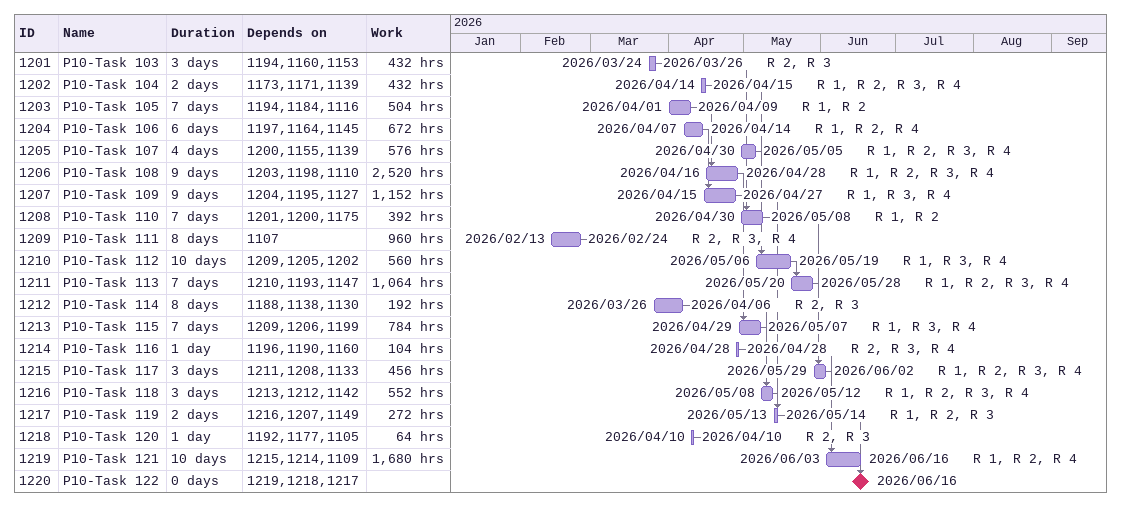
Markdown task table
| ID | Task | Duration | Start | Finish | Predecessors | Resources | Work (h) |
|---|---|---|---|---|---|---|---|
| 1201 | P10-Task 103 | 3d | 2026-03-24 | 2026-03-26 | 1194, 1160, 1153 | R 2, R 3 | 432 |
| 1202 | P10-Task 104 | 2d | 2026-04-14 | 2026-04-15 | 1173, 1171, 1139 | R 1, R 2, R 3, R 4 | 432 |
| 1203 | P10-Task 105 | 7d | 2026-04-01 | 2026-04-09 | 1194, 1184, 1116 | R 1, R 2 | 504 |
| 1204 | P10-Task 106 | 6d | 2026-04-07 | 2026-04-14 | 1197, 1164, 1145 | R 1, R 2, R 4 | 672 |
| 1205 | P10-Task 107 | 4d | 2026-04-30 | 2026-05-05 | 1200, 1155, 1139 | R 1, R 2, R 3, R 4 | 576 |
| 1206 | P10-Task 108 | 9d | 2026-04-16 | 2026-04-28 | 1203, 1198, 1110 | R 1, R 2, R 3, R 4 | 2520 |
| 1207 | P10-Task 109 | 9d | 2026-04-15 | 2026-04-27 | 1204, 1195, 1127 | R 1, R 3, R 4 | 1152 |
| 1208 | P10-Task 110 | 7d | 2026-04-30 | 2026-05-08 | 1201, 1200, 1175 | R 1, R 2 | 392 |
| 1209 | P10-Task 111 | 8d | 2026-02-13 | 2026-02-24 | 1107 | R 2, R 3, R 4 | 960 |
| 1210 | P10-Task 112 | 10d | 2026-05-06 | 2026-05-19 | 1209, 1205, 1202 | R 1, R 3, R 4 | 560 |
| 1211 | P10-Task 113 | 7d | 2026-05-20 | 2026-05-28 | 1210, 1193, 1147 | R 1, R 2, R 3, R 4 | 1064 |
| 1212 | P10-Task 114 | 8d | 2026-03-26 | 2026-04-06 | 1188, 1138, 1130 | R 2, R 3 | 192 |
| 1213 | P10-Task 115 | 7d | 2026-04-29 | 2026-05-07 | 1209, 1206, 1199 | R 1, R 3, R 4 | 784 |
| 1214 | P10-Task 116 | 1d | 2026-04-28 | 2026-04-28 | 1196, 1190, 1160 | R 2, R 3, R 4 | 104 |
| 1215 | P10-Task 117 | 3d | 2026-05-29 | 2026-06-02 | 1211, 1208, 1133 | R 1, R 2, R 3, R 4 | 456 |
| 1216 | P10-Task 118 | 3d | 2026-05-08 | 2026-05-12 | 1213, 1212, 1142 | R 1, R 2, R 3, R 4 | 552 |
| 1217 | P10-Task 119 | 2d | 2026-05-13 | 2026-05-14 | 1216, 1207, 1149 | R 1, R 2, R 3 | 272 |
| 1218 | P10-Task 120 | 1d | 2026-04-10 | 2026-04-10 | 1192, 1177, 1105 | R 2, R 3 | 64 |
| 1219 | P10-Task 121 | 10d | 2026-06-03 | 2026-06-16 | 1215, 1214, 1109 | R 1, R 2, R 4 | 1680 |
| 1220 | P10-Task 122 | 0d | 2026-06-16 | 2026-06-16 | 1219, 1218, 1217 |  |  |
